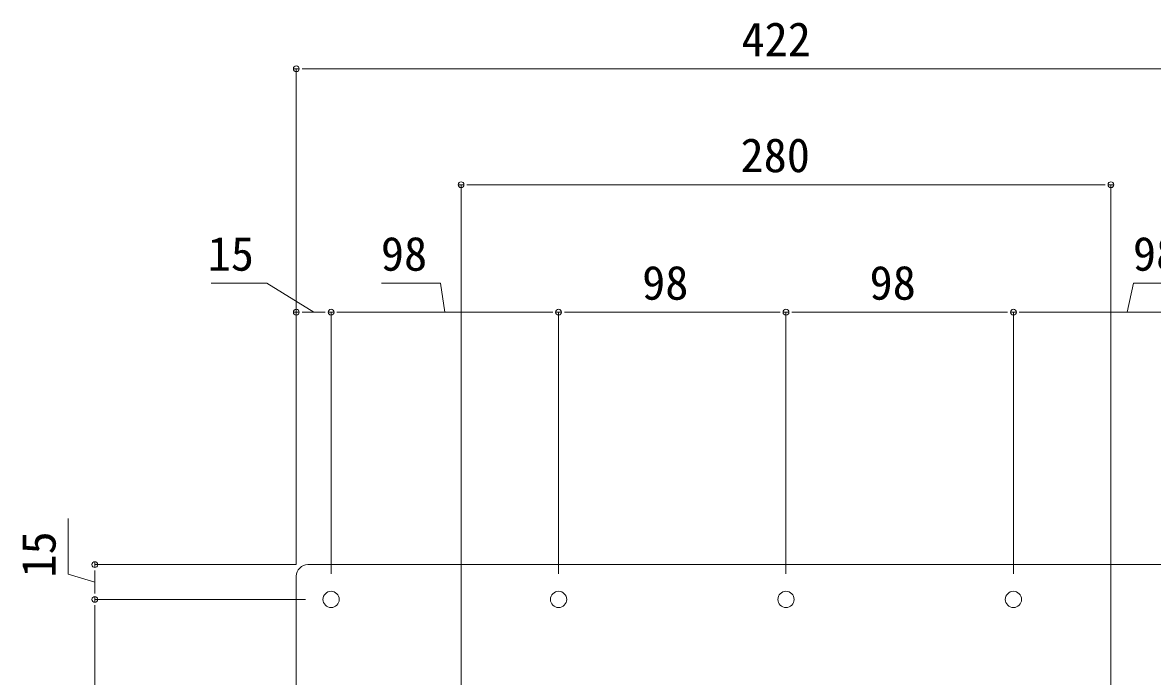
# Model space of a CAD drawing. Units: millimetres, scale not verified. Extents: x -1380 to 1380, y -955 to 955.
# Drawn here: x -5.8 to 481, y -309.1 to -27.2 of the extents above; entities that cross this region are included whole.
import ezdxf
from ezdxf.enums import TextEntityAlignment as Align

# ---------------------------------------------------------------- set-up
doc = ezdxf.new("R2010")
doc.units = ezdxf.units.MM
doc.header["$LTSCALE"] = 3
for name, color, linetype, lineweight in [('0-0_0', 7, 'Continuous', 15), ('0-3_L-1', 7, 'Continuous', 18), ('0-9_SUNPO', 7, 'Continuous', 18)]:
    doc.layers.add(name, color=color, linetype=linetype, lineweight=lineweight)
doc.styles.add('ＭＳ ゴシック', font='')
doc.styles.get('ＭＳ ゴシック').set_extended_font_data('MS Gothic')

msp = doc.modelspace()

# ---------------------------------------------------------------- linework, layer by layer
at = {"layer": '0-0_0'}
for p, q in [((110.906, -47.083), (113.406, -47.083)), ((114.656, -47.083), (117.156, -47.083)), ((181.906, -97.083), (184.406, -97.083)), ((185.656, -97.083), (188.156, -97.083)), ((460.656, -97.083), (458.156, -97.083)), ((464.406, -97.083), (461.906, -97.083)), ((110.906, -152.083), (113.406, -152.083)), ((114.656, -152.083), (117.156, -152.083)), ((124.656, -152.083), (122.156, -152.083)), ((128.406, -152.083), (125.906, -152.083)), ((125.906, -152.083), (128.406, -152.083)), ((129.656, -152.083), (132.156, -152.083)), ((222.656, -152.083), (220.156, -152.083)), ((226.406, -152.083), (223.906, -152.083)), ((223.906, -152.083), (226.406, -152.083)), ((227.656, -152.083), (230.156, -152.083)), ((320.656, -152.083), (318.156, -152.083)), ((324.406, -152.083), (321.906, -152.083)), ((321.906, -152.083), (324.406, -152.083)), ((325.656, -152.083), (328.156, -152.083)), ((418.656, -152.083), (416.156, -152.083)), ((419.906, -152.083), (422.406, -152.083)), ((422.406, -152.083), (419.906, -152.083)), ((423.656, -152.083), (426.156, -152.083)), ((25.366, -259.676), (25.366, -262.176)), ((25.366, -263.426), (25.366, -265.926)), ((25.366, -273.426), (25.366, -270.926)), ((25.366, -274.676), (25.366, -277.176)), ((25.366, -277.176), (25.366, -274.676)), ((25.366, -278.426), (25.366, -280.926))]:
    msp.add_line(p, q, dxfattribs=at)
for centre in [(112.156, -47.083), (183.156, -97.083), (463.156, -97.083), (112.156, -152.083), (127.156, -152.083), (127.156, -152.083), (225.156, -152.083), (225.156, -152.083), (323.156, -152.083), (323.156, -152.083), (421.156, -152.083), (421.156, -152.083), (25.366, -260.926), (25.366, -275.926), (25.366, -275.926)]:
    msp.add_circle(centre, 1.25, dxfattribs=at)
at = {"layer": '0-3_L-1'}
for p, q in [((529.156, -260.926), (117.156, -260.926)), ((112.156, -265.926), (112.156, -501.926))]:
    msp.add_line(p, q, dxfattribs=at)
for centre in [(127.156, -275.926), (225.156, -275.926), (323.156, -275.926), (421.156, -275.926)]:
    msp.add_circle(centre, 3.5, dxfattribs=at)
msp.add_arc((117.156, -265.926), 5, 90, 180, dxfattribs=at)
at = {"layer": '0-9_SUNPO'}
for p, q in [((112.156, -260.926), (112.156, -47.083)), ((117.156, -47.083), (529.156, -47.083)), ((183.156, -339.926), (183.156, -97.083)), ((188.156, -97.083), (458.156, -97.083)), ((463.156, -339.926), (463.156, -97.083)), ((112.156, -260.926), (112.156, -152.083)), ((117.156, -152.083), (122.156, -152.083)), ((127.156, -264.926), (127.156, -152.083)), ((127.156, -264.926), (127.156, -152.083)), ((132.156, -152.083), (220.156, -152.083)), ((225.156, -264.926), (225.156, -152.083)), ((225.156, -264.926), (225.156, -152.083)), ((230.156, -152.083), (318.156, -152.083)), ((323.156, -264.926), (323.156, -152.083)), ((323.156, -264.926), (323.156, -152.083)), ((328.156, -152.083), (416.156, -152.083)), ((421.156, -264.926), (421.156, -152.083)), ((421.156, -264.926), (421.156, -152.083)), ((426.156, -152.083), (514.156, -152.083)), ((112.156, -260.926), (25.366, -260.926)), ((25.366, -270.926), (25.366, -265.926)), ((116.156, -275.926), (25.366, -275.926)), ((116.156, -275.926), (25.366, -275.926)), ((25.366, -360.926), (25.366, -280.926))]:
    msp.add_line(p, q, dxfattribs=at)
for points in [[(119.656, -152.083), (99.435, -139.583), (75.506, -139.583)], [(176.156, -152.083), (174.273, -139.583), (148.923, -139.583)], [(470.156, -152.083), (472.957, -139.583), (498.308, -139.583)], [(25.366, -268.426), (13.866, -264.976), (13.866, -241.047)]]:
    msp.add_lwpolyline(points, dxfattribs=at)

# ---------------------------------------------------------------- texts
at = {"layer": '0-9_SUNPO', "style": 'ＭＳ ゴシック'}
for s, p in [('422', (303.968, -46.083)), ('280', (303.562, -96.083)), ('15', (73.968, -138.583)), ('98', (148.603, -138.583)), ('98', (472.638, -138.583)), ('98', (261.161, -151.083)), ('98', (359.161, -151.083))]:
    msp.add_text(s, height=14.66, dxfattribs=at).set_placement(p, align=Align.BOTTOM_LEFT)
msp.add_text('15', height=14.66, rotation=90, dxfattribs=at).set_placement((12.866, -266.514), align=Align.BOTTOM_LEFT)

doc.saveas('drawing.dxf')
